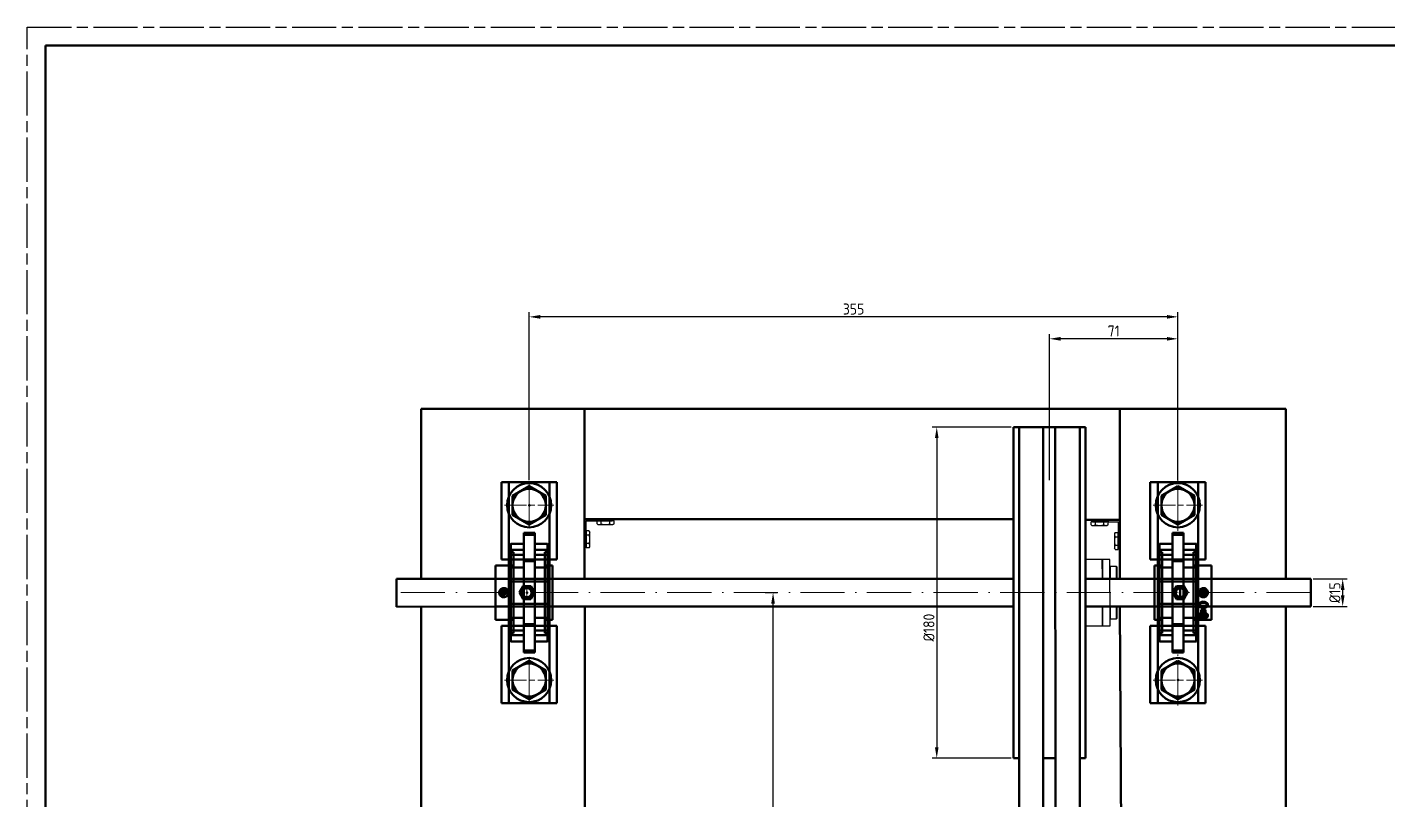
# Model space of a CAD drawing. Header units: millimetres. Extents: x 98 to 4367, y -12 to 2058.
# Drawn here: x 1981.4 to 2351.1, y 703.8 to 913.8 of the extents above; entities that cross this region are included whole.
import ezdxf

# ---------------------------------------------------------------- set-up
doc = ezdxf.new("R2010")
doc.units = ezdxf.units.MM
for name, pattern in [('ACAD_ISO10W100', [18, 12, -3, 0, -3]), ('AM_ISO08W050', [18, 12, -1.5, 3, -1.5]), ('AM_ISO08W050x2', [9, 6, -0.75, 1.5, -0.75])]:
    doc.linetypes.add(name, pattern=pattern)
doc.layers.get('0').update_dxf_attribs({"lineweight": 50})
doc.layers.get('Defpoints').update_dxf_attribs({"lineweight": 30})
for name, color, linetype, lineweight in [('AM_0N', 7, 'Continuous', 30), ('AM_4', 7, 'Continuous', 30), ('AM_5', 7, 'Continuous', 15), ('AM_7', 7, 'AM_ISO08W050', 15), ('AM_7N', 7, 'AM_ISO08W050', 15), ('Default', 7, 'Continuous', 30), ('Osie', 50, 'ACAD_ISO10W100', 13)]:
    doc.layers.add(name, color=color, linetype=linetype, lineweight=lineweight)
doc.layers.add('niewidoczna', color=7, linetype='AM_ISO08W050', lineweight=30, plot=False)
doc.styles.get("Standard").update_dxf_attribs({"font": 'geniso.shx'})
doc.dimstyles.new('ISO-25$0', dxfattribs={"dimtxt": 2.5, "dimasz": 2.5, "dimexe": 1.25, "dimexo": 0.625, "dimtad": 1, "dimtxsty": 'Standard', "dimcen": 2.5, "dimadec": 0, "dimazin": 0, "dimtfac": 1, "dimtmove": 0, "dimatfit": 3, "dimfxl": 1, "dimarcsym": 0})

# ---------------------------------------------------------------- blocks, each defined once
blk = doc.blocks.new('*D901')
at = {"layer": 'AM_5', "color": 0, "lineweight": -2, "transparency": 16777216}
for p, q in [((2181.89, 760.06), (2185.31, 760.06)), ((2184.06, 631.56), (2184.06, 757.06)), ((2181.89, 628.56), (2185.31, 628.56))]:
    blk.add_line(p, q, dxfattribs=at)
at = {"layer": 'AM_5', "color": 0, "transparency": 16777216}
for points in [[(2183.56, 757.06), (2184.56, 757.06), (2184.06, 760.06)], [(2183.56, 631.56), (2184.56, 631.56), (2184.06, 628.56)]]:
    blk.add_solid(points, dxfattribs=at)
at = {"layer": 'Defpoints', "color": 0, "transparency": 16777216}
for p in [(2181.27, 760.06), (2184.06, 760.06), (2181.27, 628.56)]:
    blk.add_point(p, dxfattribs=at)
at = {"layer": 'AM_5', "color": 0, "transparency": 16777216, "insert": (2181.93, 694.31), "char_height": 3, "attachment_point": 5, "rotation": 90}
blk.add_mtext('263', dxfattribs=at)
blk = doc.blocks.new('*D903')
at = {"layer": 'AM_5', "color": 0, "lineweight": -2, "transparency": 16777216}
for p, q in [((2330.81, 763.81), (2340.12, 763.81)), ((2338.87, 759.31), (2338.87, 760.81)), ((2330.81, 756.31), (2340.12, 756.31))]:
    blk.add_line(p, q, dxfattribs=at)
at = {"layer": 'AM_5', "color": 0, "transparency": 16777216}
for points in [[(2338.37, 760.81), (2339.37, 760.81), (2338.87, 763.81)], [(2338.37, 759.31), (2339.37, 759.31), (2338.87, 756.31)]]:
    blk.add_solid(points, dxfattribs=at)
at = {"layer": 'Defpoints', "color": 0, "transparency": 16777216}
for p in [(2330.19, 763.81), (2338.87, 763.81), (2330.19, 756.31)]:
    blk.add_point(p, dxfattribs=at)
at = {"layer": 'AM_5', "color": 0, "transparency": 16777216, "insert": (2336.74, 760.06), "char_height": 3, "attachment_point": 5, "rotation": 90}
blk.add_mtext('%%C15', dxfattribs=at)
blk = doc.blocks.new('*D896')
at = {"layer": 'AM_5', "color": 0, "lineweight": -2, "transparency": 16777216}
for p, q in [((2248.81, 805.06), (2227.3, 805.06)), ((2228.55, 802.06), (2228.55, 718.06)), ((2248.81, 715.06), (2227.3, 715.06))]:
    blk.add_line(p, q, dxfattribs=at)
at = {"layer": 'AM_5', "color": 0, "transparency": 16777216}
for points in [[(2228.05, 802.06), (2229.05, 802.06), (2228.55, 805.06)], [(2228.05, 718.06), (2229.05, 718.06), (2228.55, 715.06)]]:
    blk.add_solid(points, dxfattribs=at)
at = {"layer": 'Defpoints', "color": 0, "transparency": 16777216}
for p in [(2249.44, 805.06), (2228.55, 715.06), (2249.44, 715.06)]:
    blk.add_point(p, dxfattribs=at)
at = {"layer": 'AM_5', "color": 0, "transparency": 16777216, "insert": (2226.42, 750.56), "char_height": 3, "attachment_point": 5, "rotation": 90}
blk.add_mtext('%%C180', dxfattribs=at)
blk = doc.blocks.new('*D897')
at = {"layer": 'AM_5', "color": 0, "lineweight": -2, "transparency": 16777216}
for p, q in [((2259.19, 790.68), (2259.19, 830.31)), ((2291.09, 829.06), (2262.19, 829.06)), ((2294.09, 790.68), (2294.09, 830.31))]:
    blk.add_line(p, q, dxfattribs=at)
at = {"layer": 'AM_5', "color": 0, "transparency": 16777216}
for points in [[(2262.19, 829.56), (2262.19, 828.56), (2259.19, 829.06)], [(2291.09, 829.56), (2291.09, 828.56), (2294.09, 829.06)]]:
    blk.add_solid(points, dxfattribs=at)
at = {"layer": 'Defpoints', "color": 0, "transparency": 16777216}
for p in [(2259.19, 829.06), (2259.19, 790.06), (2294.09, 790.06)]:
    blk.add_point(p, dxfattribs=at)
at = {"layer": 'AM_5', "color": 0, "transparency": 16777216, "insert": (2276.64, 831.18), "char_height": 3, "attachment_point": 5}
blk.add_mtext('71', dxfattribs=at)
blk = doc.blocks.new('*D904')
at = {"layer": 'AM_5', "color": 0, "lineweight": -2, "transparency": 16777216}
for p, q in [((2117.79, 790.68), (2117.79, 836.28)), ((2294.09, 790.68), (2294.09, 836.28)), ((2291.09, 835.03), (2120.79, 835.03))]:
    blk.add_line(p, q, dxfattribs=at)
at = {"layer": 'AM_5', "color": 0, "transparency": 16777216}
for points in [[(2120.79, 835.53), (2120.79, 834.53), (2117.79, 835.03)], [(2291.09, 835.53), (2291.09, 834.53), (2294.09, 835.03)]]:
    blk.add_solid(points, dxfattribs=at)
at = {"layer": 'Defpoints', "color": 0, "transparency": 16777216}
for p in [(2117.79, 835.03), (2117.79, 790.06), (2294.09, 790.06)]:
    blk.add_point(p, dxfattribs=at)
at = {"layer": 'AM_5', "color": 0, "transparency": 16777216, "insert": (2205.94, 837.15), "char_height": 3, "attachment_point": 5}
blk.add_mtext('355', dxfattribs=at)
blk = doc.blocks.new('sruba')
at = {"layer": 'AM_0N'}
for p, q in [((2280.83, 779.39, 0), (2281.14, 779.57, 0)), ((2280.83, 779.39, 0), (2280.83, 778.57, 0)), ((2280.83, 778.57, 0), (2281.59, 778.57, 0)), ((2285.14, 779.57, 0), (2281.14, 779.57, 0)), ((2281.59, 778.57, 0), (2284.69, 778.57, 0)), ((2281.98, 779.39, 0), (2281.98, 778.57, 0)), ((2284.29, 779.39, 0), (2284.29, 778.57, 0)), ((2284.69, 778.57, 0), (2285.45, 778.57, 0)), ((2285.45, 779.39, 0), (2285.14, 779.57, 0)), ((2285.45, 779.39, 0), (2285.45, 778.57, 0))]:
    blk.add_line(p, q, dxfattribs=at)
for centre, radius, start, end in [((2281.41, 778.55, 0), 1.02, 55.5531, 115.5531), ((2283.14, 775.75, 0), 3.82, 72.3875, 107.6125), ((2284.87, 778.55, 0), 1.02, 64.4469, 124.4469)]:
    blk.add_arc(centre, radius, start, end, dxfattribs=at)

msp = doc.modelspace()

# ---------------------------------------------------------------- linework, layer by layer
for p, q in [((1986.36, 908.757), (2570.36, 908.757)), ((1986.36, 498.757), (1986.36, 908.757)), ((2088.439, 810.059), (2117.189, 810.059)), ((2088.439, 810.059), (2088.439, 763.809, 0)), ((2294.689, 810.059, 0), (2117.189, 810.059)), ((2132.789, 763.809, 0), (2132.789, 810.059, 0)), ((2278.339, 763.809, 0), (2278.339, 810.059, 0)), ((2294.689, 810.059, 0), (2323.439, 810.059, 0)), ((2323.439, 810.059, 0), (2323.439, 763.809, 0)), ((2249.439, 760.059, 0), (2249.439, 805.059, 0)), ((2249.439, 805.059, 0), (2268.939, 805.059, 0)), ((2250.939, 805.059, 0), (2250.939, 610.809, 0)), ((2257.439, 805.059, 0), (2257.439, 610.809, 0)), ((2260.689, 805.059, 0), (2260.939, 610.809, 0)), ((2267.439, 610.809, 0), (2267.439, 805.059, 0)), ((2268.939, 805.059, 0), (2268.939, 715.059, 0)), ((2125.289, 790.059, 0), (2110.289, 790.059, 0)), ((2110.289, 769.059, 0), (2110.289, 790.059, 0)), ((2112.289, 767.459, 0), (2112.289, 790.059, 0)), ((2117.789, 789.005, 0), (2113.289, 786.407, 0)), ((2122.289, 786.407, 0), (2117.789, 789.005, 0)), ((2123.289, 767.459, 0), (2123.289, 790.059, 0)), ((2125.289, 769.059, 0), (2125.289, 790.059, 0)), ((2286.589, 769.059, 0), (2286.589, 790.059, 0)), ((2286.589, 790.059, 0), (2301.589, 790.059, 0)), ((2288.589, 767.459, 0), (2288.589, 790.059, 0)), ((2294.089, 789.005, 0), (2289.589, 786.407, 0)), ((2298.589, 786.407, 0), (2294.089, 789.005, 0)), ((2299.589, 767.459, 0), (2299.589, 790.059, 0)), ((2301.589, 769.059, 0), (2301.589, 790.059, 0)), ((2113.289, 786.407, 0), (2113.289, 781.211, 0)), ((2122.289, 781.211, 0), (2122.289, 786.407, 0)), ((2289.589, 786.407, 0), (2289.589, 781.211, 0)), ((2298.589, 781.211, 0), (2298.589, 786.407, 0)), ((2113.289, 781.211, 0), (2117.789, 778.613, 0)), ((2117.789, 778.613, 0), (2122.289, 781.211, 0)), ((2289.589, 781.211, 0), (2294.089, 778.613, 0)), ((2294.089, 778.613, 0), (2298.589, 781.211, 0)), ((2132.789, 780.059, 0), (2249.439, 780.059, 0)), ((2268.939, 779.834, 0), (2278.339, 779.834, 0)), ((2112.789, 773.308, 0), (2112.782, 773.309, 0)), ((2116.289, 773.309, 0), (2112.782, 773.309, 0)), ((2112.789, 746.81, 0), (2112.789, 773.308, 0)), ((2116.289, 776.309, 0), (2119.289, 776.309, 0)), ((2116.289, 763.059, 0), (2116.289, 776.309, 0)), ((2116.289, 775.759, 0), (2119.289, 775.759, 0)), ((2119.289, 763.059, 0), (2119.289, 776.309, 0)), ((2122.796, 773.309, 0), (2119.289, 773.309, 0)), ((2122.796, 773.309, 0), (2122.789, 773.308, 0)), ((2122.789, 773.308, 0), (2122.789, 746.81, 0)), ((2289.089, 773.308, 0), (2289.082, 773.309, 0)), ((2292.589, 773.309, 0), (2289.082, 773.309, 0)), ((2289.089, 746.81, 0), (2289.089, 773.308, 0)), ((2295.589, 776.309, 0), (2292.589, 776.309, 0)), ((2292.589, 776.309, 0), (2292.589, 763.059, 0)), ((2295.589, 775.759, 0), (2292.589, 775.759, 0)), ((2295.589, 776.309, 0), (2295.589, 763.059, 0)), ((2299.096, 773.309, 0), (2295.589, 773.309, 0)), ((2299.096, 773.309, 0), (2299.089, 773.308, 0)), ((2299.089, 773.308, 0), (2299.089, 746.81, 0)), ((2112.289, 771.657, 0), (2112.484, 771.657, 0)), ((2112.394, 770.353, 0), (2112.289, 771.657, 0)), ((2112.394, 770.353, 0), (2116.289, 770.353, 0)), ((2112.484, 771.657, 0), (2116.289, 771.657, 0)), ((2113.539, 771.109, 0), (2112.782, 771.109, 0)), ((2112.782, 771.109, 0), (2112.789, 771.108, 0)), ((2113.539, 771.109, 0), (2113.539, 749.009, 0)), ((2119.289, 771.657, 0), (2123.094, 771.657, 0)), ((2119.289, 770.353, 0), (2123.184, 770.353, 0)), ((2122.039, 771.109, 0), (2122.039, 749.009, 0)), ((2122.796, 771.109, 0), (2122.039, 771.109, 0)), ((2122.789, 771.108, 0), (2122.796, 771.109, 0)), ((2123.094, 771.657, 0), (2123.289, 771.657, 0)), ((2123.289, 771.657, 0), (2123.184, 770.353, 0)), ((2288.784, 771.657, 0), (2288.589, 771.657, 0)), ((2288.694, 770.353, 0), (2288.589, 771.657, 0)), ((2292.589, 770.353, 0), (2288.694, 770.353, 0)), ((2292.589, 771.657, 0), (2288.784, 771.657, 0)), ((2289.839, 771.109, 0), (2289.082, 771.109, 0)), ((2289.082, 771.109, 0), (2289.089, 771.108, 0)), ((2289.839, 749.009, 0), (2289.839, 771.109, 0)), ((2299.394, 771.657, 0), (2295.589, 771.657, 0)), ((2299.484, 770.353, 0), (2295.589, 770.353, 0)), ((2298.339, 749.009, 0), (2298.339, 771.109, 0)), ((2299.096, 771.109, 0), (2298.339, 771.109, 0)), ((2299.089, 771.108, 0), (2299.096, 771.109, 0)), ((2299.589, 771.657, 0), (2299.394, 771.657, 0)), ((2299.589, 771.657, 0), (2299.484, 770.353, 0)), ((2108.639, 767.459, 0), (2108.639, 752.659, 0)), ((2112.789, 767.459, 0), (2108.639, 767.459, 0)), ((2112.289, 769.059, 0), (2110.289, 769.059, 0)), ((2112.289, 769.059, 0), (2123.289, 769.059, 0)), ((2112.289, 752.659, 0), (2112.289, 767.459, 0)), ((2112.289, 766.894, 0), (2116.289, 766.894, 0)), ((2113.539, 767.459, 0), (2112.789, 767.459, 0)), ((2116.289, 768.626, 0), (2119.289, 768.626, 0)), ((2119.289, 766.894, 0), (2123.289, 766.894, 0)), ((2122.789, 767.459, 0), (2122.039, 767.459, 0)), ((2124.139, 767.459, 0), (2122.789, 767.459, 0)), ((2123.178, 767.459, 0), (2123.289, 763.18, 0)), ((2125.289, 769.059, 0), (2123.289, 769.059, 0)), ((2123.289, 767.459, 0), (2123.289, 752.659, 0)), ((2124.139, 767.459, 0), (2124.139, 752.659, 0)), ((2286.589, 769.059, 0), (2288.589, 769.059, 0)), ((2287.739, 752.659, 0), (2287.739, 767.459, 0)), ((2289.089, 767.459, 0), (2287.739, 767.459, 0)), ((2299.589, 769.059, 0), (2288.589, 769.059, 0)), ((2288.589, 752.659, 0), (2288.589, 767.459, 0)), ((2292.589, 766.894, 0), (2288.589, 766.894, 0)), ((2289.839, 767.459, 0), (2289.089, 767.459, 0)), ((2292.589, 768.626, 0), (2295.589, 768.626, 0)), ((2299.589, 766.894, 0), (2295.589, 766.894, 0)), ((2299.089, 767.459, 0), (2298.339, 767.459, 0)), ((2303.239, 767.459, 0), (2299.089, 767.459, 0)), ((2299.478, 767.459, 0), (2299.589, 763.18, 0)), ((2299.589, 769.059, 0), (2301.589, 769.059, 0)), ((2299.589, 767.459, 0), (2299.589, 752.659, 0)), ((2303.239, 752.659, 0), (2303.239, 767.459, 0)), ((2108.639, 763.809, 0), (2081.689, 763.809, 0)), ((2081.689, 763.809, 0), (2081.689, 756.248, 0)), ((2124.139, 763.809, 0), (2108.639, 763.809, 0)), ((2112.789, 763.059, 0), (2116.289, 763.059, 0)), ((2116.289, 763.114, 0), (2119.289, 763.114, 0)), ((2116.289, 763.059, 0), (2116.289, 757.059, 0)), ((2119.289, 763.059, 0), (2119.289, 757.059, 0)), ((2119.289, 763.059, 0), (2122.789, 763.059, 0)), ((2249.439, 763.809, 0), (2124.139, 763.809, 0)), ((2287.739, 763.809, 0), (2268.939, 763.809, 0)), ((2303.239, 763.809, 0), (2287.739, 763.809, 0)), ((2292.589, 763.059, 0), (2289.089, 763.059, 0)), ((2295.589, 763.114, 0), (2292.589, 763.114, 0)), ((2292.589, 757.059, 0), (2292.589, 763.059, 0)), ((2295.589, 757.059, 0), (2295.589, 763.059, 0)), ((2299.089, 763.059, 0), (2295.589, 763.059, 0)), ((2330.189, 763.809, 0), (2303.239, 763.809, 0)), ((2330.189, 760.059, 0), (2330.189, 763.809, 0)), ((2110.529, 760.684, 0), (2110.168, 760.059, 0)), ((2110.168, 760.059, 0), (2110.529, 759.434, 0)), ((2111.25, 760.684, 0), (2110.529, 760.684, 0)), ((2110.529, 759.434, 0), (2111.25, 759.434, 0)), ((2110.889, 761.114, 0), (2110.889, 759.004, 0)), ((2111.611, 760.059, 0), (2111.25, 760.684, 0)), ((2111.25, 759.434, 0), (2111.611, 760.059, 0)), ((2249.439, 715.059, 0), (2249.439, 760.059, 0)), ((2294.689, 760.059, 0), (2294.689, 760.059, 0)), ((2300.629, 760.684, 0), (2300.268, 760.059, 0)), ((2300.268, 760.059, 0), (2300.629, 759.434, 0)), ((2301.35, 760.684, 0), (2300.629, 760.684, 0)), ((2300.629, 759.434, 0), (2301.35, 759.434, 0)), ((2300.989, 759.004, 0), (2300.989, 761.114, 0)), ((2301.711, 760.059, 0), (2301.35, 760.684, 0)), ((2301.35, 759.434, 0), (2301.711, 760.059, 0)), ((2330.189, 760.059, 0), (2330.189, 756.309, 0)), ((2081.689, 756.248, 0), (2108.639, 756.309, 0)), ((2088.439, 710.059), (2088.439, 756.248)), ((2108.639, 756.309, 0), (2124.139, 756.309, 0)), ((2112.401, 752.659, 0), (2112.289, 756.938, 0)), ((2112.789, 757.059, 0), (2116.289, 757.059, 0)), ((2116.289, 743.809, 0), (2116.289, 757.059, 0)), ((2116.289, 757.005, 0), (2119.289, 757.005, 0)), ((2119.289, 743.809, 0), (2119.289, 757.059, 0)), ((2119.289, 757.059, 0), (2122.789, 757.059, 0)), ((2249.439, 756.309, 0), (2124.139, 756.309, 0)), ((2132.863, 756.309, 0), (2132.863, 651.059, 0)), ((2287.739, 756.309, 0), (2268.939, 756.309, 0)), ((2279.089, 631.559, 0), (2278.339, 756.309, 0)), ((2287.739, 756.309, 0), (2303.239, 756.309, 0)), ((2288.701, 752.659, 0), (2288.589, 756.938, 0)), ((2292.589, 757.059, 0), (2289.089, 757.059, 0)), ((2292.589, 757.059, 0), (2292.589, 743.809, 0)), ((2295.589, 757.005, 0), (2292.589, 757.005, 0)), ((2295.589, 757.059, 0), (2295.589, 743.809, 0)), ((2299.089, 757.059, 0), (2295.589, 757.059, 0)), ((2299.739, 756.813, 0), (2299.739, 756.599, 0)), ((2300.169, 757.101, 0), (2299.969, 756.96, 0)), ((2300.989, 755.57, 0), (2300.364, 755.39, 0)), ((2300.364, 755.39, 0), (2300.364, 753.6, 0)), ((2300.364, 755.029, 0), (2300.989, 754.848, 0)), ((2301.614, 755.39, 0), (2300.989, 755.57, 0)), ((2300.989, 755.57, 0), (2300.989, 753.42, 0)), ((2300.989, 754.848, 0), (2301.614, 755.029, 0)), ((2301.614, 753.6, 0), (2301.614, 755.39, 0)), ((2302.01, 756.96, 0), (2301.81, 757.101, 0)), ((2302.239, 756.599, 0), (2302.239, 756.813, 0)), ((2330.189, 756.309, 0), (2303.239, 756.309, 0)), ((2323.439, 678.559, 0), (2323.439, 756.309, 0)), ((2108.639, 752.659, 0), (2112.789, 752.659, 0)), ((2110.289, 751.059, 0), (2110.289, 730.059, 0)), ((2112.289, 751.059, 0), (2110.289, 751.059, 0)), ((2112.289, 753.224, 0), (2116.289, 753.224, 0)), ((2112.289, 752.659, 0), (2112.289, 730.059, 0)), ((2112.289, 751.059, 0), (2123.289, 751.059, 0)), ((2112.789, 752.659, 0), (2113.539, 752.659, 0)), ((2119.289, 751.492, 0), (2116.289, 751.492, 0)), ((2119.289, 753.224, 0), (2123.289, 753.224, 0)), ((2122.039, 752.659, 0), (2122.789, 752.659, 0)), ((2122.789, 752.659, 0), (2124.139, 752.659, 0)), ((2123.289, 752.659, 0), (2123.289, 730.059, 0)), ((2125.289, 751.059, 0), (2123.289, 751.059, 0)), ((2125.289, 751.059, 0), (2125.289, 730.059, 0)), ((2286.589, 751.059, 0), (2288.589, 751.059, 0)), ((2286.589, 751.059, 0), (2286.589, 730.059, 0)), ((2287.739, 752.659, 0), (2289.089, 752.659, 0)), ((2292.589, 753.224, 0), (2288.589, 753.224, 0)), ((2288.589, 752.659, 0), (2288.589, 730.059, 0)), ((2299.589, 751.059, 0), (2288.589, 751.059, 0)), ((2289.089, 752.659, 0), (2289.839, 752.659, 0)), ((2295.589, 751.492, 0), (2292.589, 751.492, 0)), ((2299.589, 753.224, 0), (2295.589, 753.224, 0)), ((2298.339, 752.659, 0), (2299.089, 752.659, 0)), ((2299.089, 752.659, 0), (2303.239, 752.659, 0)), ((2299.589, 752.659, 0), (2299.589, 730.059, 0)), ((2299.589, 751.059, 0), (2301.589, 751.059, 0)), ((2299.739, 753.993, 0), (2299.739, 753.651, 0)), ((2299.969, 753.632, 0), (2300.169, 753.49, 0)), ((2300.989, 754.141, 0), (2300.364, 753.961, 0)), ((2300.364, 753.6, 0), (2300.989, 753.42, 0)), ((2301.614, 753.961, 0), (2300.989, 754.141, 0)), ((2300.989, 753.42, 0), (2301.614, 753.6, 0)), ((2301.589, 751.059, 0), (2301.589, 730.059, 0)), ((2301.81, 753.49, 0), (2302.01, 753.632, 0)), ((2302.239, 753.651, 0), (2302.239, 753.993, 0)), ((2112.289, 748.461, 0), (2112.394, 749.765, 0)), ((2112.289, 748.461, 0), (2112.484, 748.461, 0)), ((2112.394, 749.765, 0), (2116.289, 749.765, 0)), ((2112.484, 748.461, 0), (2116.289, 748.461, 0)), ((2112.789, 749.01, 0), (2112.782, 749.009, 0)), ((2112.782, 749.009, 0), (2113.539, 749.009, 0)), ((2119.289, 749.765, 0), (2123.184, 749.765, 0)), ((2119.289, 748.461, 0), (2123.094, 748.461, 0)), ((2122.039, 749.009, 0), (2122.796, 749.009, 0)), ((2122.796, 749.009, 0), (2122.789, 749.01, 0)), ((2123.094, 748.461, 0), (2123.289, 748.461, 0)), ((2123.184, 749.765, 0), (2123.289, 748.461, 0)), ((2288.589, 748.461, 0), (2288.694, 749.765, 0)), ((2288.784, 748.461, 0), (2288.589, 748.461, 0)), ((2292.589, 749.765, 0), (2288.694, 749.765, 0)), ((2292.589, 748.461, 0), (2288.784, 748.461, 0)), ((2289.089, 749.01, 0), (2289.082, 749.009, 0)), ((2289.082, 749.009, 0), (2289.839, 749.009, 0)), ((2299.484, 749.765, 0), (2295.589, 749.765, 0)), ((2299.394, 748.461, 0), (2295.589, 748.461, 0)), ((2298.339, 749.009, 0), (2299.096, 749.009, 0)), ((2299.096, 749.009, 0), (2299.089, 749.01, 0)), ((2299.589, 748.461, 0), (2299.394, 748.461, 0)), ((2299.484, 749.765, 0), (2299.589, 748.461, 0)), ((2112.782, 746.809, 0), (2112.789, 746.81, 0)), ((2112.782, 746.809, 0), (2116.289, 746.809, 0)), ((2116.289, 744.359, 0), (2119.289, 744.359, 0)), ((2116.289, 743.809, 0), (2119.289, 743.809, 0)), ((2119.289, 746.809, 0), (2122.796, 746.809, 0)), ((2122.789, 746.81, 0), (2122.796, 746.809, 0)), ((2289.082, 746.809, 0), (2289.089, 746.81, 0)), ((2289.082, 746.809, 0), (2292.589, 746.809, 0)), ((2295.589, 744.359, 0), (2292.589, 744.359, 0)), ((2295.589, 743.809, 0), (2292.589, 743.809, 0)), ((2295.589, 746.809, 0), (2299.096, 746.809, 0)), ((2299.089, 746.81, 0), (2299.096, 746.809, 0)), ((2117.789, 741.505, 0), (2113.289, 738.907, 0)), ((2122.289, 738.907, 0), (2117.789, 741.505, 0)), ((2294.089, 741.505, 0), (2289.589, 738.907, 0)), ((2298.589, 738.907, 0), (2294.089, 741.505, 0)), ((2113.289, 738.907, 0), (2113.289, 733.711, 0)), ((2122.289, 733.711, 0), (2122.289, 738.907, 0)), ((2289.589, 738.907, 0), (2289.589, 733.711, 0)), ((2298.589, 733.711, 0), (2298.589, 738.907, 0)), ((2113.289, 733.711, 0), (2117.789, 731.113, 0)), ((2117.789, 731.113, 0), (2122.289, 733.711, 0)), ((2289.589, 733.711, 0), (2294.089, 731.113, 0)), ((2294.089, 731.113, 0), (2298.589, 733.711, 0)), ((2125.289, 730.059, 0), (2110.289, 730.059, 0)), ((2286.589, 730.059, 0), (2301.589, 730.059, 0)), ((2249.439, 715.059, 0), (2250.939, 715.059, 0)), ((2260.805, 715.059, 0), (2257.439, 715.059, 0)), ((2268.939, 715.059, 0), (2267.439, 715.059, 0)), ((2088.439, 710.059), (2088.439, 638.559, 0))]:
    msp.add_line(p, q)
at = {"ltscale": 0.031398}
for p, q in [((2116.179, 761.809, 0), (2115.169, 760.059, 0)), ((2118.2, 761.809, 0), (2116.179, 761.809, 0)), ((2119.21, 760.059, 0), (2118.2, 761.809, 0)), ((2293.679, 761.809, 0), (2292.669, 760.059, 0)), ((2295.7, 761.809, 0), (2293.679, 761.809, 0)), ((2294.689, 758.222, 0), (2294.689, 761.897, 0)), ((2296.71, 760.059, 0), (2295.7, 761.809, 0)), ((2115.169, 760.059, 0), (2116.179, 758.309, 0)), ((2116.179, 758.309, 0), (2118.2, 758.309, 0)), ((2118.2, 758.309, 0), (2119.21, 760.059, 0)), ((2292.669, 760.059, 0), (2293.679, 758.309, 0)), ((2293.679, 758.309, 0), (2295.7, 758.309, 0)), ((2295.7, 758.309, 0), (2296.71, 760.059, 0))]:
    msp.add_line(p, q, dxfattribs=at)
at = {"elevation": 0}
for points in [[(2112.782, 773.309), (2112.729, 773.259), (2112.675, 773.108), (2112.623, 772.858), (2112.572, 772.51), (2112.522, 772.068), (2112.474, 771.534), (2112.429, 770.913), (2112.394, 770.353)], [(2123.184, 770.353), (2123.141, 771.041), (2123.095, 771.646), (2123.047, 772.162), (2122.997, 772.586), (2122.946, 772.914), (2122.893, 773.145), (2122.84, 773.276), (2122.796, 773.309)], [(2289.082, 773.309), (2289.029, 773.259), (2288.975, 773.108), (2288.923, 772.858), (2288.872, 772.51), (2288.822, 772.068), (2288.774, 771.534), (2288.729, 770.913), (2288.694, 770.353)], [(2299.484, 770.353), (2299.441, 771.041), (2299.395, 771.646), (2299.347, 772.162), (2299.297, 772.586), (2299.246, 772.914), (2299.193, 773.145), (2299.14, 773.276), (2299.096, 773.309)], [(2112.401, 767.459), (2112.432, 768.146), (2112.466, 768.772), (2112.503, 769.331), (2112.541, 769.819), (2112.582, 770.234), (2112.624, 770.571), (2112.667, 770.828), (2112.711, 771.003), (2112.756, 771.094), (2112.782, 771.109)], [(2122.796, 771.109), (2122.841, 771.067), (2122.886, 770.941), (2122.929, 770.733), (2122.972, 770.443), (2123.014, 770.074), (2123.053, 769.629), (2123.091, 769.111), (2123.127, 768.524), (2123.16, 767.873), (2123.178, 767.459)], [(2288.701, 767.459), (2288.732, 768.146), (2288.766, 768.772), (2288.803, 769.331), (2288.841, 769.819), (2288.882, 770.234), (2288.924, 770.571), (2288.967, 770.828), (2289.011, 771.003), (2289.056, 771.094), (2289.082, 771.109)], [(2299.096, 771.109), (2299.141, 771.067), (2299.186, 770.941), (2299.229, 770.733), (2299.272, 770.443), (2299.314, 770.074), (2299.353, 769.629), (2299.391, 769.111), (2299.427, 768.524), (2299.46, 767.873), (2299.478, 767.459)], [(2112.289, 763.18), (2112.304, 764.092), (2112.322, 764.974), (2112.344, 765.817), (2112.369, 766.618), (2112.397, 767.368), (2112.401, 767.459)], [(2288.589, 763.18), (2288.604, 764.092), (2288.622, 764.974), (2288.644, 765.817), (2288.669, 766.618), (2288.697, 767.368), (2288.701, 767.459)], [(2109.639, 760.059), (2109.656, 760.264), (2109.709, 760.469), (2109.792, 760.657), (2109.908, 760.834), (2110.05, 760.985), (2110.219, 761.114), (2110.404, 761.211), (2110.608, 761.277), (2110.813, 761.307), (2111.026, 761.302), (2111.227, 761.263), (2111.424, 761.189), (2111.602, 761.086), (2111.764, 760.952), (2111.9, 760.795), (2112.011, 760.612), (2112.087, 760.418), (2112.131, 760.208), (2112.138, 760.002), (2112.11, 759.791), (2112.05, 759.596), (2111.956, 759.408), (2111.835, 759.241), (2111.683, 759.093), (2111.512, 758.975), (2111.317, 758.885), (2111.117, 758.83), (2110.904, 758.809), (2110.699, 758.824), (2110.494, 758.873), (2110.306, 758.954), (2110.128, 759.067), (2109.975, 759.206), (2109.844, 759.374), (2109.745, 759.557), (2109.676, 759.761), (2109.649, 759.908), (2109.639, 760.059)], [(2302.239, 760.059), (2302.222, 759.854), (2302.17, 759.649), (2302.087, 759.461), (2301.97, 759.284), (2301.829, 759.133), (2301.66, 759.004), (2301.475, 758.907), (2301.271, 758.841), (2301.066, 758.811), (2300.853, 758.816), (2300.652, 758.855), (2300.455, 758.929), (2300.277, 759.032), (2300.115, 759.166), (2299.979, 759.323), (2299.868, 759.506), (2299.792, 759.7), (2299.748, 759.91), (2299.741, 760.116), (2299.768, 760.327), (2299.828, 760.522), (2299.922, 760.71), (2300.044, 760.877), (2300.196, 761.025), (2300.367, 761.143), (2300.561, 761.234), (2300.762, 761.288), (2300.975, 761.309), (2301.18, 761.294), (2301.385, 761.245), (2301.573, 761.164), (2301.75, 761.051), (2301.903, 760.912), (2302.035, 760.744), (2302.134, 760.561), (2302.203, 760.357), (2302.23, 760.21), (2302.239, 760.059)], [(2123.289, 756.938), (2123.275, 756.026), (2123.257, 755.144), (2123.235, 754.301), (2123.21, 753.501), (2123.182, 752.75), (2123.178, 752.659)], [(2299.589, 756.938), (2299.575, 756.026), (2299.557, 755.144), (2299.535, 754.301), (2299.51, 753.501), (2299.482, 752.75), (2299.478, 752.659)], [(2299.739, 756.811), (2299.744, 756.866), (2299.779, 756.978), (2299.842, 757.088), (2299.937, 757.202), (2300.06, 757.311), (2300.211, 757.413), (2300.386, 757.5), (2300.585, 757.568), (2300.781, 757.608), (2300.989, 757.622)], [(2302.239, 756.811), (2302.234, 756.757), (2302.201, 756.669), (2302.136, 756.591), (2302.042, 756.527), (2301.919, 756.475), (2301.768, 756.435), (2301.591, 756.405), (2301.398, 756.386), (2301.186, 756.375), (2300.984, 756.372), (2300.776, 756.376), (2300.586, 756.386), (2300.403, 756.403), (2300.234, 756.43), (2300.081, 756.468), (2299.951, 756.52), (2299.846, 756.588), (2299.778, 756.668), (2299.743, 756.766), (2299.739, 756.811)], [(2300.989, 754.368), (2300.781, 754.356), (2300.579, 754.323), (2300.389, 754.269), (2300.215, 754.198), (2300.062, 754.11), (2299.934, 754.012), (2299.837, 753.906), (2299.771, 753.796), (2299.742, 753.688), (2299.739, 753.65)], [(2300.989, 757.622), (2301.19, 757.609), (2301.39, 757.57), (2301.573, 757.508), (2301.745, 757.426), (2301.898, 757.327), (2302.029, 757.214), (2302.131, 757.096), (2302.202, 756.973), (2302.235, 756.863), (2302.239, 756.811)], [(2302.239, 753.65), (2302.224, 753.749), (2302.175, 753.857), (2302.093, 753.964), (2301.981, 754.065), (2301.84, 754.158), (2301.674, 754.238), (2301.488, 754.301), (2301.288, 754.344), (2301.14, 754.362), (2300.989, 754.368)], [(2112.782, 749.009), (2112.738, 749.051), (2112.693, 749.177), (2112.649, 749.386), (2112.607, 749.675), (2112.565, 750.044), (2112.525, 750.489), (2112.488, 751.007), (2112.452, 751.594), (2112.419, 752.246), (2112.401, 752.659)], [(2123.178, 752.659), (2123.147, 751.972), (2123.112, 751.346), (2123.076, 750.787), (2123.037, 750.299), (2122.997, 749.884), (2122.955, 749.547), (2122.912, 749.29), (2122.867, 749.115), (2122.823, 749.024), (2122.796, 749.009)], [(2289.082, 749.009), (2289.038, 749.051), (2288.993, 749.177), (2288.949, 749.386), (2288.907, 749.675), (2288.865, 750.044), (2288.825, 750.489), (2288.788, 751.007), (2288.752, 751.594), (2288.719, 752.246), (2288.701, 752.659)], [(2299.478, 752.659), (2299.447, 751.972), (2299.412, 751.346), (2299.376, 750.787), (2299.337, 750.299), (2299.297, 749.884), (2299.255, 749.547), (2299.212, 749.29), (2299.167, 749.115), (2299.123, 749.024), (2299.096, 749.009)], [(2299.739, 753.65), (2299.747, 753.583), (2299.787, 753.487), (2299.859, 753.4), (2299.964, 753.323), (2300.097, 753.258), (2300.256, 753.205), (2300.437, 753.164), (2300.634, 753.136), (2300.841, 753.121), (2301.05, 753.118), (2301.257, 753.128), (2301.455, 753.15), (2301.641, 753.184), (2301.809, 753.231), (2301.955, 753.291), (2302.075, 753.363), (2302.164, 753.447), (2302.219, 753.541), (2302.239, 753.643), (2302.239, 753.65)], [(2112.394, 749.765), (2112.438, 749.077), (2112.483, 748.472), (2112.532, 747.956), (2112.582, 747.532), (2112.633, 747.204), (2112.686, 746.973), (2112.739, 746.842), (2112.782, 746.809)], [(2122.796, 746.809), (2122.85, 746.859), (2122.903, 747.01), (2122.956, 747.261), (2123.007, 747.608), (2123.057, 748.05), (2123.104, 748.584), (2123.15, 749.205), (2123.184, 749.765)], [(2288.694, 749.765), (2288.738, 749.077), (2288.783, 748.472), (2288.832, 747.956), (2288.882, 747.532), (2288.933, 747.204), (2288.986, 746.973), (2289.039, 746.842), (2289.082, 746.809)], [(2299.096, 746.809), (2299.15, 746.859), (2299.203, 747.01), (2299.256, 747.261), (2299.307, 747.608), (2299.357, 748.05), (2299.404, 748.584), (2299.45, 749.205), (2299.484, 749.765)]]:
    msp.add_lwpolyline(points, dxfattribs=at)
for centre, radius in [((2117.789, 783.809, 0), 6), ((2117.789, 783.809, 0), 4.5), ((2294.089, 783.809, 0), 6), ((2294.089, 783.809, 0), 4.5), ((2117.789, 736.309, 0), 6), ((2117.789, 736.309, 0), 4.5), ((2294.089, 736.309, 0), 6), ((2294.089, 736.309, 0), 4.5)]:
    msp.add_circle(centre, radius)
at = {"ltscale": 0.031398}
for centre, radius in [((2117.189, 760.059, 0), 1.75), ((2294.689, 760.059, 0), 1.75), ((2117.189, 760.059, 0), 1.65), ((2117.189, 760.059, 0), 1.4), ((2117.189, 760.059, 0), 1.2), ((2294.689, 760.059, 0), 1.65), ((2294.689, 760.059, 0), 1.4), ((2294.689, 760.059, 0), 1.2)]:
    msp.add_circle(centre, radius, dxfattribs=at)
for centre, start, end in [((2110.889, 760.059, 0), 345, 285), ((2300.989, 760.059, 0), 165, 105)]:
    msp.add_arc(centre, 1.005, start, end)
for centre, major_axis in [((2300.989, 756.599, 0), (-1.25, 0)), ((2300.989, 753.993, 0), (-1.25, 0)), ((2300.989, 756.811, 0), (-1.005, 0)), ((2300.989, 753.78, 0), (-1.005, 0))]:
    msp.add_ellipse(centre, major_axis=major_axis, ratio=0.5)
for p in [(2117.789, 783.809, 0), (2117.189, 760.059, 30.5), (2294.689, 760.059, 30.5), (2294.089, 736.309, 0)]:
    msp.add_point(p)
at = {"layer": 'AM_0N'}
for p, q in [((2133.3, 777.073, 0), (2133.3, 776.523, 0)), ((2136.216, 778.738, 0), (2136.216, 779.559, 0)), ((2136.216, 778.738, 0), (2136.526, 778.559, 0)), ((2136.526, 778.559, 0), (2140.526, 778.559, 0)), ((2140.076, 779.559, 0), (2136.976, 779.559, 0)), ((2137.371, 778.738, 0), (2137.371, 779.559, 0)), ((2139.681, 778.738, 0), (2139.681, 779.559, 0)), ((2140.836, 779.559, 0), (2140.076, 779.559, 0)), ((2140.836, 778.738, 0), (2140.526, 778.559, 0)), ((2140.836, 778.738, 0), (2140.836, 779.559, 0)), ((2275.353, 779.334, 0), (2274.803, 779.334, 0)), ((2277.018, 776.418, 0), (2276.839, 776.108, 0)), ((2276.839, 776.108, 0), (2276.839, 772.108, 0)), ((2277.018, 776.418, 0), (2277.839, 776.418, 0)), ((2277.018, 775.263, 0), (2277.839, 775.263, 0)), ((2277.018, 772.953, 0), (2277.839, 772.953, 0)), ((2277.839, 775.658, 0), (2277.839, 776.418, 0)), ((2277.839, 772.558, 0), (2277.839, 775.658, 0)), ((2277.018, 771.798, 0), (2276.839, 772.108, 0)), ((2277.018, 771.798, 0), (2277.839, 771.798, 0)), ((2277.839, 771.798, 0), (2277.839, 772.558, 0))]:
    msp.add_line(p, q, dxfattribs=at)
for centre, radius, start, end in [((2136.793, 779.58, 0), 1.021, 244.44687, 304.44687), ((2138.526, 782.377, 0), 3.818, 252.38753, 287.61247), ((2140.258, 779.58, 0), 1.021, 235.55313, 295.55313), ((2277.86, 775.841, 0), 1.021, 154.44687, 214.44687), ((2280.658, 774.108, 0), 3.818, 162.38753, 197.61247), ((2277.86, 772.375, 0), 1.021, 145.55313, 205.55313)]:
    msp.add_arc(centre, radius, start, end, dxfattribs=at)
at = {"layer": 'AM_4'}
for p, q in [((2272.803, 769.059, 0), (2268.923, 769.059, 0)), ((2268.957, 751.059, 0), (2268.957, 769.059, 0)), ((2275.608, 769.059, 0), (2272.803, 769.059, 0)), ((2273.555, 763.809, 0), (2273.546, 769.059, 0)), ((2273.608, 763.809, 0), (2273.608, 769.059, 0)), ((2273.673, 763.809, 0), (2273.673, 769.059, 0)), ((2275.642, 751.059, 0), (2275.608, 769.059, 0)), ((2275.742, 767.192, 0), (2275.625, 767.074, 0)), ((2277.425, 767.192, 0), (2275.742, 767.192, 0)), ((2275.742, 763.692, 0), (2275.742, 767.192, 0)), ((2277.425, 763.692, 0), (2277.425, 767.192, 0)), ((2277.625, 766.992, 0), (2277.425, 767.192, 0)), ((2277.625, 763.892, 0), (2277.625, 766.992, 0)), ((2277.75, 763.809, 0), (2273.13, 763.809, 0)), ((2275.625, 763.809, 0), (2275.742, 763.692, 0)), ((2275.742, 763.692, 0), (2277.425, 763.692, 0)), ((2277.425, 763.692, 0), (2277.625, 763.892, 0)), ((2273.577, 751.059, 0), (2273.568, 756.309, 0)), ((2273.642, 751.124, 0), (2273.624, 756.309, 0)), ((2273.707, 751.059, 0), (2273.689, 756.309, 0)), ((2275.742, 756.427, 0), (2275.625, 756.309, 0)), ((2275.742, 752.927, 0), (2275.742, 756.427, 0)), ((2277.425, 756.427, 0), (2275.742, 756.427, 0)), ((2277.625, 756.227, 0), (2277.425, 756.427, 0)), ((2277.425, 752.927, 0), (2277.425, 756.427, 0)), ((2277.625, 753.127, 0), (2277.625, 756.227, 0)), ((2268.957, 751.059, 0), (2275.642, 751.059, 0)), ((2275.742, 752.927, 0), (2277.425, 752.927, 0)), ((2277.425, 752.927, 0), (2277.625, 753.127, 0))]:
    msp.add_line(p, q, dxfattribs=at)
at = {"layer": 'AM_7', "ltscale": 0.031398}
msp.add_line((2117.189, 761.897, 0), (2117.189, 758.222, 0), dxfattribs=at)
at = {"layer": 'AM_7N'}
for p, q in [((2294.089, 776.89, 0), (2294.089, 791.773, 0)), ((2117.789, 789.809, 0), (2117.789, 777.809, 0)), ((2294.089, 729.385, 0), (2294.089, 743.295, 0)), ((2117.789, 742.309, 0), (2117.789, 730.309, 0))]:
    msp.add_line(p, q, dxfattribs=at)
at = {"layer": 'AM_7N', "linetype": 'AM_ISO08W050x2'}
for p, q in [((2111.093, 783.809, 0), (2124.486, 783.809, 0)), ((2287.393, 783.809, 0), (2300.786, 783.809, 0)), ((2111.093, 736.309, 0), (2124.486, 736.309, 0)), ((2287.393, 736.309, 0), (2300.786, 736.309, 0))]:
    msp.add_line(p, q, dxfattribs=at)
at = {"layer": 'Default'}
for p, q in [((2133.3, 779.559, 0), (2140.3, 779.559, 0)), ((2133.3, 777.073, 0), (2133.3, 779.559, 0)), ((2133.3, 772.559, 0), (2133.3, 776.523, 0)), ((2140.3, 779.559, 0), (2140.3, 780.059, 0)), ((2270.839, 779.834, 0), (2270.839, 779.334, 0)), ((2271.493, 779.834, 0), (2270.839, 779.834, 0)), ((2270.839, 779.334, 0), (2274.803, 779.334, 0)), ((2275.353, 779.334, 0), (2277.839, 779.334, 0)), ((2278.339, 779.834, 0), (2276.113, 779.834, 0)), ((2277.839, 779.334, 0), (2277.839, 772.334, 0)), ((2132.8, 772.559, 0), (2133.3, 772.559, 0)), ((2277.839, 772.334, 0), (2278.339, 772.334, 0))]:
    msp.add_line(p, q, dxfattribs=at)
at = {"layer": 'niewidoczna'}
for p, q in [((1981.36, 913.757), (2575.36, 913.757)), ((1981.36, 493.757), (1981.36, 913.757))]:
    msp.add_line(p, q, dxfattribs=at)
at = {"layer": 'Osie'}
msp.add_line((2330.189, 760.059, 0), (2081.689, 760.059, 0), dxfattribs=at)

# ---------------------------------------------------------------- block references
at = {"layer": 'Default'}
for p, rotation in [((1354.729, 3057.68, 0), 270), ((4555.96, 1557.905), 180)]:
    msp.add_blockref('sruba', p, dxfattribs=dict(at, rotation=rotation))

# ---------------------------------------------------------------- dimensions: what is measured, and where the dimension line sits
at = {"layer": 'AM_5'}
for p1, p2, distance, text, picture, middle in [((2294.089, 790.059, 0), (2117.789, 790.059, 0), -44.968, '355', '*D904', (2205.939, 837.153, 0)), ((2294.089, 790.059, 0), (2259.189, 790.059, 0), -38.997, '71', '*D897', (2276.639, 831.181, 0)), ((2330.189, 756.309, 0), (2330.189, 763.809, 0), -8.676, '%%C15', '*D903', (2336.741, 760.059, 0)), ((2181.268, 628.559, 0), (2181.268, 760.059, 0), -2.789, '263', '*D901', (2181.932, 694.309, 0))]:
    dim = msp.add_aligned_dim(p1=p1, p2=p2, distance=distance, text=text, dimstyle='ISO-25$0', override={"dimtxt": 3, "dimasz": 3, "dimpost": ''}, dxfattribs=at)
    dim.commit()
    dim.dimension.update_dxf_attribs({"geometry": picture, "text_midpoint": middle})
dim = msp.add_linear_dim(base=(2228.55, 715.059, 0), p1=(2249.439, 805.059, 0), p2=(2249.439, 715.059, 0), angle=270, text='%%C180', dimstyle='ISO-25$0', override={"dimtxt": 3, "dimasz": 3}, dxfattribs=at)
dim.commit()
dim.dimension.update_dxf_attribs({"geometry": '*D896', "text_midpoint": (2228.55, 750.562, 0), "dimtype": 161})

doc.saveas('drawing.dxf')
